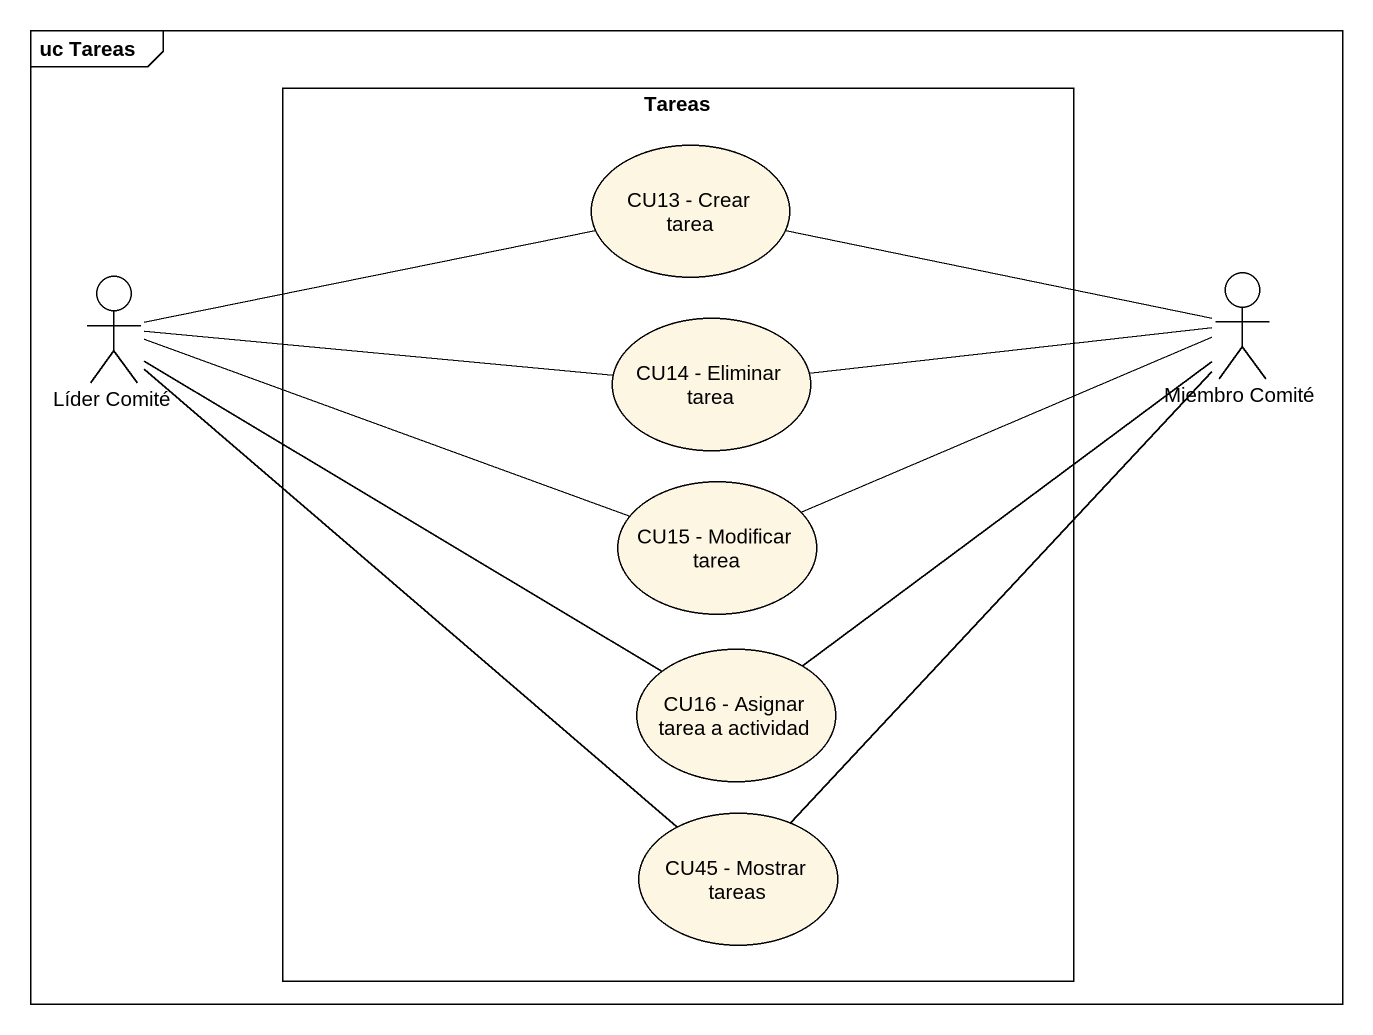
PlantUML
@startuml
mainframe uc Tareas
rectangle Tareas {
  usecase "CU13 - Crear tarea" as CU13_Crear_tarea
  usecase "CU14 - Eliminar tarea" as CU14_Eliminar_tarea
  usecase "CU15 - Modificar tarea" as CU15_Modificar_tarea
  usecase "CU16 - Asignar tarea a actividad" as CU16_Asignar_tarea_a
  usecase "CU45 - Mostrar tareas" as CU45_Mostrar_tareas
}
actor "Líder Comité" as Líder_Comité
actor "Miembro Comité" as Miembro_Comité
Líder_Comité -right- CU13_Crear_tarea
Líder_Comité -right- CU14_Eliminar_tarea
Líder_Comité -right- CU15_Modificar_tarea
Líder_Comité -right- CU16_Asignar_tarea_a
Líder_Comité -- CU45_Mostrar_tareas
Miembro_Comité -left- CU13_Crear_tarea
Miembro_Comité -left- CU14_Eliminar_tarea
Miembro_Comité -left- CU15_Modificar_tarea
Miembro_Comité -- CU16_Asignar_tarea_a
Miembro_Comité -- CU45_Mostrar_tareas
@enduml
